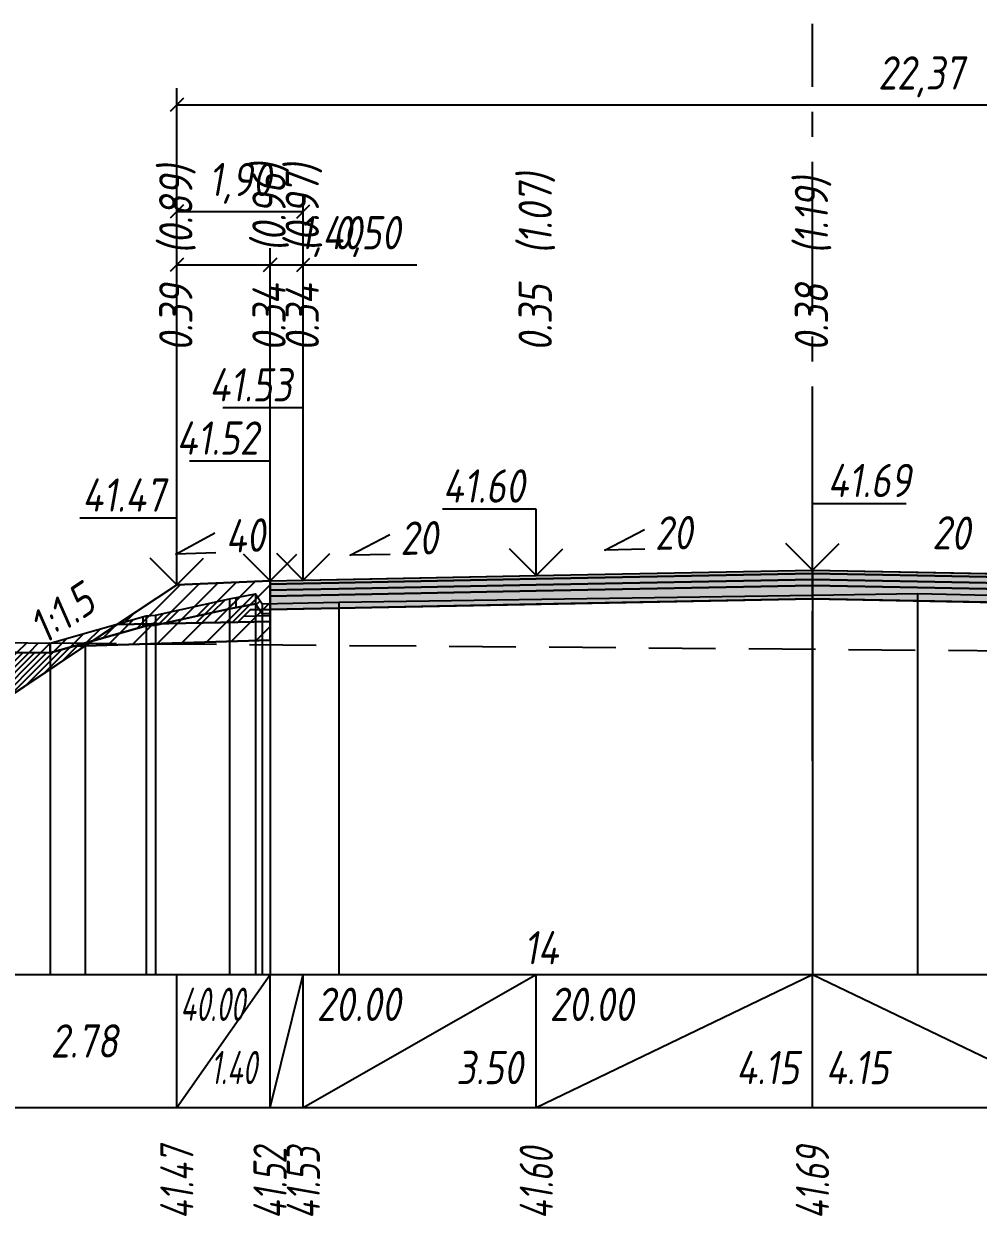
# Model space of a CAD drawing. Extents: x -717 to 1451, y -133302 to 233.
# Drawn here: x 116.8 to 188.5, y -112647.2 to -112557.6 of the extents above; entities that cross this region are included whole.
import ezdxf
from ezdxf.enums import TextEntityAlignment as Align

# ---------------------------------------------------------------- set-up
doc = ezdxf.new("R2010")
doc.units = 0
doc.linetypes.add('осевая2', pattern=[1.125, 0.75, -0.125, 0.125, -0.125])
doc.linetypes.add('штриховая', pattern=[0.75, 0.5, -0.25])
for name, color, linetype in [('Интерполированный поперечник', 2, 'Continuous'), ('Код_514', 1, 'Continuous'), ('Контур_0', 7, 'Continuous'), ('Контур_2521', 7, 'Continuous'), ('Контур_2564', 7, 'Continuous'), ('Контур_2660', 7, 'Continuous'), ('Контур_2665', 7, 'Continuous'), ('Контур_400', 7, 'Continuous'), ('Контур_508', 7, 'Continuous'), ('Контур_512', 7, 'Continuous'), ('Контур_513', 7, 'Continuous'), ('Красный поперечник', 1, 'Continuous'), ('Объём_2501', 7, 'Continuous'), ('Объём_2564', 7, 'Continuous'), ('Объём_2650', 7, 'Continuous'), ('Объём_2660', 7, 'Continuous'), ('Объём_2661', 7, 'Continuous'), ('Объём_2663', 7, 'Continuous'), ('Объём_2665', 7, 'Continuous'), ('Объём_2666', 7, 'Continuous'), ('Объём_2667', 7, 'Continuous'), ('Объём_2668', 7, 'Continuous'), ('Объём_2669', 7, 'Continuous'), ('Объём_2675', 7, 'Continuous'), ('Ось', 1, 'осевая2'), ('Откосы', 7, 'Continuous'), ('Отметки покрытия', 7, 'Continuous'), ('Рабочие отметки', 7, 'Continuous'), ('Рабочие отметки доп.', 7, 'Continuous'), ('Слои выравнивания', 7, 'Continuous'), ('Таблица', 7, 'Continuous'), ('Уклоны проезжей части', 7, 'Continuous'), ('Черный поперечник', 3, 'Continuous')]:
    doc.layers.add(name, color=color, linetype=linetype)
for name, color, linetype, true_color in [('Контур_2540', 2, 'Continuous', 0xffff00), ('Контур_2560', 2, 'Continuous', 0xffff00), ('Контур_2561', 7, 'Continuous', 0xff8040), ('Контур_2562', 3, 'Continuous', 0x00ff00), ('Контур_2563', 7, 'Continuous', 0xff8000), ('Контур_2725', 7, 'Continuous', 0x323232), ('Контур_2736', 4, 'Continuous', 0x00ffff), ('Контур_2737', 4, 'Continuous', 0x00ffff), ('Контур_2738', 4, 'Continuous', 0x00ffff), ('Контур_2739', 4, 'Continuous', 0x00ffff), ('Контур_2745', 7, 'Continuous', 0xa4ffff), ('Контур_2747', 4, 'Continuous', 0x00ffff), ('Контур_2748', 4, 'Continuous', 0x00ffff), ('Контур_2749', 4, 'Continuous', 0x00ffff), ('Контур_2760', 7, 'Continuous', 0x323232), ('Контур_2761', 7, 'Continuous', 0x323232), ('Контур_2762', 7, 'Continuous', 0x323232), ('Контур_2763', 7, 'Continuous', 0x323232), ('Контур_402', 7, 'Continuous', 0xff6464), ('Контур_703', 4, 'Continuous', 0x00ffff), ('Контур_705', 4, 'Continuous', 0x00ffff), ('Объём_2520', 7, 'Continuous', 0x80ffff), ('Объём_2540', 2, 'Continuous', 0xffff00), ('Объём_2560', 2, 'Continuous', 0xffff00), ('Объём_2561', 7, 'Continuous', 0xff8040), ('Объём_2562', 3, 'Continuous', 0x00ff00), ('Объём_2563', 7, 'Continuous', 0xff8000), ('Объём_2570', 7, 'Continuous', 0x80ff00), ('Объём_2600', 7, 'Continuous', 0x808000), ('Объём_2620', 2, 'Continuous', 0xffff00), ('Объём_2746', 2, 'Continuous', 0xffff00)]:
    doc.layers.add(name, color=color, linetype=linetype, true_color=true_color)
doc.styles.get("Standard").update_dxf_attribs({"font": 'txt', "height": 2.5})
doc.styles.add('М', font='romand.shx', dxfattribs={"width": 0.8, "oblique": 10, "height": 2.5})
doc.dimstyles.new('ISO-25', dxfattribs={"dimtxt": 2.5, "dimasz": 2.5, "dimexe": 1.25, "dimexo": 0.625, "dimtad": 1, "dimtxsty": 'Standard', "dimcen": 2.5, "dimadec": 0, "dimazin": 0, "dimtfac": 1, "dimtmove": 0, "dimatfit": 3, "dimfxl": 1, "dimarcsym": 0})

# ---------------------------------------------------------------- blocks, each defined once
blk = doc.blocks.new('_Oblique')
at = {"color": 0, "linetype": 'ByBlock', "lineweight": -2}
blk.add_line((-0.5, -0.5), (0.5, 0.5), dxfattribs=at)
blk = doc.blocks.new('*D2313')
at = {"color": 0, "lineweight": -2, "transparency": 16777216}
for p, q in [((128.26, -112599.168), (128.26, -112574.448)), ((135.26, -112598.888), (135.26, -112574.448)), ((128.26, -112575.698), (135.26, -112575.698)), ((135.26, -112575.698), (143.34, -112575.698))]:
    blk.add_line(p, q, dxfattribs=at)
at = {"layer": 'Defpoints', "color": 0, "transparency": 16777216}
for p in [(135.26, -112575.698), (128.26, -112599.793), (135.26, -112599.513)]:
    blk.add_point(p, dxfattribs=at)
at = {"color": 0, "lineweight": -2, "transparency": 16777216, "rotation": 180}
blk.add_blockref('_Oblique', (128.26, -112575.698), dxfattribs=at)
at = {"color": 0, "lineweight": -2, "transparency": 16777216}
blk.add_blockref('_Oblique', (135.26, -112575.698), dxfattribs=at)
at = {"color": 0, "transparency": 16777216, "insert": (139.8, -112573.585), "char_height": 2.5, "width": 8.75, "attachment_point": 5, "style": 'М'}
blk.add_mtext('1,40', dxfattribs=at)
blk = doc.blocks.new('*D2315')
at = {"color": 0, "lineweight": -2, "transparency": 16777216}
for p, q in [((135.26, -112598.888), (135.26, -112574.448)), ((137.76, -112598.838), (137.76, -112574.448)), ((135.26, -112575.698), (137.76, -112575.698)), ((137.76, -112575.698), (146.282, -112575.698))]:
    blk.add_line(p, q, dxfattribs=at)
at = {"layer": 'Defpoints', "color": 0, "transparency": 16777216}
for p in [(137.76, -112575.698), (135.26, -112599.513), (137.76, -112599.463)]:
    blk.add_point(p, dxfattribs=at)
at = {"color": 0, "lineweight": -2, "transparency": 16777216, "rotation": 180}
blk.add_blockref('_Oblique', (135.26, -112575.698), dxfattribs=at)
at = {"color": 0, "lineweight": -2, "transparency": 16777216}
blk.add_blockref('_Oblique', (137.76, -112575.698), dxfattribs=at)
at = {"color": 0, "transparency": 16777216, "insert": (142.521, -112573.585), "char_height": 2.5, "width": 9.16667, "attachment_point": 5, "style": 'М'}
blk.add_mtext('0,50', dxfattribs=at)
blk = doc.blocks.new('*D2318')
at = {"color": 0, "lineweight": -2, "transparency": 16777216}
for p, q in [((128.26, -112599.168), (128.26, -112570.448)), ((137.76, -112598.838), (137.76, -112570.448)), ((128.26, -112571.698), (137.76, -112571.698))]:
    blk.add_line(p, q, dxfattribs=at)
at = {"layer": 'Defpoints', "color": 0, "transparency": 16777216}
for p in [(137.76, -112571.698), (128.26, -112599.793), (137.76, -112599.463)]:
    blk.add_point(p, dxfattribs=at)
at = {"color": 0, "lineweight": -2, "transparency": 16777216, "rotation": 180}
blk.add_blockref('_Oblique', (128.26, -112571.698), dxfattribs=at)
at = {"color": 0, "lineweight": -2, "transparency": 16777216}
blk.add_blockref('_Oblique', (137.76, -112571.698), dxfattribs=at)
at = {"color": 0, "transparency": 16777216, "insert": (133.01, -112569.585), "char_height": 2.5, "width": 8.75, "attachment_point": 5, "style": 'М'}
blk.add_mtext('1,90', dxfattribs=at)
blk = doc.blocks.new('*D2319')
at = {"color": 0, "lineweight": -2, "transparency": 16777216}
for p, q in [((128.26, -112599.168), (128.26, -112562.448)), ((240.093, -112599.705), (240.093, -112562.448)), ((128.26, -112563.698), (240.093, -112563.698))]:
    blk.add_line(p, q, dxfattribs=at)
at = {"layer": 'Defpoints', "color": 0, "transparency": 16777216}
for p in [(240.093, -112563.698), (128.26, -112599.793), (240.093, -112600.33)]:
    blk.add_point(p, dxfattribs=at)
at = {"color": 0, "lineweight": -2, "transparency": 16777216, "rotation": 180}
blk.add_blockref('_Oblique', (128.26, -112563.698), dxfattribs=at)
at = {"color": 0, "lineweight": -2, "transparency": 16777216}
blk.add_blockref('_Oblique', (240.093, -112563.698), dxfattribs=at)
at = {"color": 0, "transparency": 16777216, "insert": (184.176, -112561.585), "char_height": 2.5, "width": 12.5, "attachment_point": 5, "style": 'М'}
blk.add_mtext('22,37', dxfattribs=at)

msp = doc.modelspace()

# ---------------------------------------------------------------- hatches: boundary and pattern name
at = {"transparency": 33554681}
h = msp.add_hatch(dxfattribs=at)
h.set_pattern_fill('ANGLE', color=256)
h.set_pattern_definition([(0, (0, 0), (0, 6.985), [5.08, -1.905]), (90, (0, 0), (-6.985, 4e-16), [5.08, -1.905])])
h.paths.add_polyline_path([(135.26, -112601.917), (134.665, -112601.917), (134.165, -112601.167), (132.214, -112601.54), (126.648, -112602.762), (125.956, -112602.813), (118.735, -112604.862), (113.667, -112604.806), (105, -112604.846), (105, -112604.096), (113.667, -112604.056), (118.735, -112604.112), (125.956, -112602.063), (126.648, -112602.012), (132.214, -112600.79), (134.165, -112600.417), (134.665, -112601.167), (135.26, -112601.155)])
at = {"layer": 'Объём_2563'}
h = msp.add_hatch(dxfattribs=at)
h.set_pattern_fill('ANSI31', color=256, scale=0.3)
h.paths.add_polyline_path([(128.26, -112599.731), (135.26, -112599.451), (135.26, -112601.601), (133.76, -112601.631), (132.841, -112602.549), (123.76, -112602.731)])
at = {"layer": 'Объём_2570'}
h = msp.add_hatch(dxfattribs=at)
h.set_pattern_fill('ANSI31', color=256, scale=0.2)
h.paths.add_polyline_path([(135.26, -112601.917), (134.665, -112601.917), (134.165, -112601.167), (132.214, -112601.54), (126.648, -112602.762), (125.956, -112602.813), (118.735, -112604.862), (113.667, -112604.806), (105, -112604.846), (105, -112604.096), (113.667, -112604.056), (118.735, -112604.112), (125.956, -112602.063), (126.648, -112602.012), (132.214, -112600.79), (134.165, -112600.417), (134.665, -112601.167), (135.26, -112601.155)])
at = {"layer": 'Объём_2600'}
h = msp.add_hatch(dxfattribs=at)
h.set_pattern_fill('ANSI31', color=6, scale=0.4)
h.paths.add_polyline_path([(125.956, -112602.813), (126.648, -112602.762), (132.214, -112601.54), (134.165, -112601.167), (134.665, -112601.917), (135.26, -112601.905), (135.26, -112603.908), (121.368, -112604.325), (120.627, -112604.325)])
at = {"layer": 'Объём_2620'}
h = msp.add_hatch(dxfattribs=at)
h.set_pattern_fill('ANSI31', color=2, scale=0.1)
h.paths.add_polyline_path([(114.355, -112609), (112.355, -112609), (106.117, -112604.841), (113.667, -112604.806), (118.735, -112604.862), (120.627, -112604.325), (121.368, -112604.325)])
at = {"layer": 'Слои выравнивания'}
for color, points in [(2, [(135.26, -112599.451), (137.76, -112599.401), (140.424, -112599.347), (155.26, -112599.051), (176.01, -112598.636), (176.01, -112598.886), (155.26, -112599.301), (140.424, -112599.597), (137.76, -112599.651), (135.26, -112599.701)]), (3, [(135.26, -112599.701), (137.76, -112599.651), (140.424, -112599.597), (155.26, -112599.301), (176.01, -112598.886), (176.01, -112599.336), (155.26, -112599.751), (140.424, -112600.047), (137.76, -112600.101), (135.26, -112600.151)]), (2, [(176.01, -112598.636), (183.889, -112598.793), (190.37, -112598.923), (196.76, -112599.051), (214.26, -112599.401), (220.093, -112599.517), (222.593, -112599.567), (222.593, -112599.817), (220.093, -112599.767), (214.26, -112599.651), (196.76, -112599.301), (190.37, -112599.173), (183.889, -112599.043), (176.01, -112598.886)]), (3, [(176.01, -112598.886), (183.889, -112599.043), (190.37, -112599.173), (196.76, -112599.301), (214.26, -112599.651), (220.093, -112599.767), (222.593, -112599.817), (222.593, -112600.267), (220.093, -112600.217), (214.26, -112600.101), (196.76, -112599.751), (190.37, -112599.623), (183.889, -112599.493), (176.01, -112599.336)]), (4, [(135.26, -112600.151), (137.76, -112600.101), (140.424, -112600.047), (155.26, -112599.751), (176.01, -112599.336), (176.01, -112599.786), (155.26, -112600.201), (140.424, -112600.497), (137.76, -112600.551), (135.26, -112600.601)]), (5, [(135.26, -112600.601), (137.76, -112600.551), (140.424, -112600.497), (155.26, -112600.201), (176.01, -112599.786), (176.01, -112600.786), (155.26, -112601.201), (140.424, -112601.497), (137.76, -112601.551), (135.26, -112601.601)]), (4, [(176.01, -112599.336), (183.889, -112599.493), (190.37, -112599.623), (196.76, -112599.751), (214.26, -112600.101), (220.093, -112600.217), (222.593, -112600.267), (222.593, -112600.717), (220.093, -112600.667), (214.26, -112600.551), (196.76, -112600.201), (190.37, -112600.073), (183.889, -112599.943), (176.01, -112599.786)]), (5, [(176.01, -112599.786), (183.889, -112599.943), (190.37, -112600.073), (196.76, -112600.201), (214.26, -112600.551), (220.093, -112600.667), (222.593, -112600.717), (222.593, -112601.717), (220.093, -112601.667), (214.26, -112601.551), (196.76, -112601.201), (190.37, -112601.073), (183.889, -112600.943), (176.01, -112600.786)])]:
    msp.add_hatch(color=color, dxfattribs=at).paths.add_polyline_path(points)

# ---------------------------------------------------------------- linework, layer by layer
at = {"layer": 'Интерполированный поперечник', "linetype": 'штриховая', "ltscale": 10, "flags": 128}
msp.add_lwpolyline([(118.728, -112604.102), (249.908, -112605.186)], dxfattribs=at)
at = {"layer": 'Код_514'}
for p, q in [((128.26, -112639), (128.26, -112629)), ((128.26, -112639), (135.26, -112629)), ((135.26, -112639), (135.26, -112629)), ((135.26, -112639), (137.76, -112629)), ((137.76, -112639), (137.76, -112629)), ((137.76, -112639), (155.26, -112629)), ((155.26, -112639), (155.26, -112629)), ((155.26, -112639), (176.01, -112629)), ((176.01, -112639), (176.01, -112629)), ((176.01, -112629), (196.76, -112639))]:
    msp.add_line(p, q, dxfattribs=at)
at = {"layer": 'Контур_0', "flags": 128}
for points in [[(128.26, -112599.731), (121.665, -112604.127), (121.665, -112604.127), (121.665, -112604.127), (121.665, -112604.127), (121.665, -112604.127), (121.665, -112604.127), (121.665, -112604.127), (121.665, -112604.127), (121.665, -112604.127), (121.665, -112604.127), (121.665, -112604.127), (121.665, -112604.127), (121.665, -112604.127), (121.665, -112604.127), (114.355, -112609)], [(128.26, -112599.731), (121.665, -112604.127), (121.665, -112604.127), (121.665, -112604.127), (121.665, -112604.127), (121.665, -112604.127), (121.665, -112604.127), (121.665, -112604.127), (121.665, -112604.127), (121.665, -112604.127), (121.665, -112604.127), (121.665, -112604.127), (121.665, -112604.127), (121.665, -112604.127), (121.665, -112604.127), (114.355, -112609)], [(123.76, -112602.731), (132.841, -112602.549), (133.76, -112601.631), (135.26, -112601.601)], [(133.76, -112601.631), (135.26, -112601.601), (135.26, -112602.501), (132.841, -112602.549), (133.76, -112601.631), (133.76, -112601.631)]]:
    msp.add_lwpolyline(points, dxfattribs=at)
at = {"layer": 'Контур_2521', "color": 250, "flags": 128}
msp.add_lwpolyline([(133.3, -112602.09), (135.26, -112602.051)], dxfattribs=at)
at = {"layer": 'Контур_2540', "flags": 128}
msp.add_lwpolyline([(132.841, -112602.549), (135.26, -112602.501), (135.26, -112603.908), (121.368, -112604.325), (123.76, -112602.731), (132.841, -112602.549), (132.841, -112602.549)], dxfattribs=at)
at = {"layer": 'Контур_2560', "flags": 128}
msp.add_lwpolyline([(128.26, -112599.731), (128.26, -112599.731), (128.26, -112599.731), (135.26, -112599.451)], dxfattribs=at)
at = {"layer": 'Контур_2561', "flags": 128}
msp.add_lwpolyline([(135.26, -112599.451), (135.26, -112599.451), (128.26, -112599.731), (128.26, -112599.731), (135.26, -112599.451)], dxfattribs=at)
at = {"layer": 'Контур_2562', "flags": 128}
msp.add_lwpolyline([(128.26, -112599.731), (128.26, -112599.731), (128.26, -112599.731), (128.26, -112599.731), (128.26, -112599.731)], dxfattribs=at)
at = {"layer": 'Контур_2563', "flags": 128}
msp.add_lwpolyline([(128.26, -112599.731), (135.26, -112599.451), (135.26, -112601.601), (133.76, -112601.631), (132.841, -112602.549), (123.76, -112602.731), (128.26, -112599.731), (128.26, -112599.731)], dxfattribs=at)
at = {"layer": 'Контур_2564', "flags": 128}
msp.add_lwpolyline([(128.26, -112599.731), (135.26, -112599.451)], dxfattribs=at)
at = {"layer": 'Контур_2660', "flags": 128}
msp.add_lwpolyline([(121.368, -112604.325), (135.26, -112603.908)], dxfattribs=at)
at = {"layer": 'Контур_2665', "flags": 128}
msp.add_lwpolyline([(128.26, -112599.731), (128.26, -112599.731)], dxfattribs=at)
at = {"layer": 'Контур_2725', "flags": 128}
msp.add_lwpolyline([(135.26, -112601.601), (137.76, -112601.551), (140.424, -112601.497), (155.26, -112601.201), (176.01, -112600.786), (183.889, -112600.943), (190.37, -112601.073), (196.76, -112601.201), (214.26, -112601.551), (220.093, -112601.667), (222.593, -112601.717)], dxfattribs=at)
at = {"layer": 'Контур_2736', "flags": 128}
for points in [[(128.26, -112599.731), (121.665, -112604.127)], [(121.665, -112604.127), (114.355, -112609)]]:
    msp.add_lwpolyline(points, dxfattribs=at)
at = {"layer": 'Контур_2737', "flags": 128}
msp.add_lwpolyline([(121.665, -112604.127), (121.665, -112604.127)], dxfattribs=at)
at = {"layer": 'Контур_2738', "flags": 128}
msp.add_lwpolyline([(121.665, -112604.127), (121.665, -112604.127)], dxfattribs=at)
at = {"layer": 'Контур_2739', "flags": 128}
msp.add_lwpolyline([(121.665, -112604.127), (121.665, -112604.127)], dxfattribs=at)
at = {"layer": 'Контур_2745', "flags": 128}
msp.add_lwpolyline([(121.665, -112604.127), (121.665, -112604.127)], dxfattribs=at)
msp.add_lwpolyline([(121.665, -112604.127), (121.665, -112604.127)], dxfattribs=at)
msp.add_lwpolyline([(121.665, -112604.127), (121.665, -112604.127)], dxfattribs=at)
msp.add_lwpolyline([(121.665, -112604.127), (121.665, -112604.127)], dxfattribs=at)
msp.add_lwpolyline([(121.665, -112604.127), (121.665, -112604.127)], dxfattribs=at)
msp.add_lwpolyline([(121.665, -112604.127), (121.665, -112604.127)], dxfattribs=at)
at = {"layer": 'Контур_2747', "flags": 128}
msp.add_lwpolyline([(121.665, -112604.127), (121.665, -112604.127)], dxfattribs=at)
at = {"layer": 'Контур_2748', "flags": 128}
msp.add_lwpolyline([(121.665, -112604.127), (121.665, -112604.127)], dxfattribs=at)
at = {"layer": 'Контур_2749', "flags": 128}
msp.add_lwpolyline([(121.665, -112604.127), (121.665, -112604.127)], dxfattribs=at)
at = {"layer": 'Контур_2760', "flags": 128}
msp.add_lwpolyline([(135.26, -112599.451), (137.76, -112599.401), (140.424, -112599.347), (155.26, -112599.051), (176.01, -112598.636), (183.889, -112598.793), (190.37, -112598.923), (196.76, -112599.051), (214.26, -112599.401), (220.093, -112599.517), (222.593, -112599.567)], dxfattribs=at)
at = {"layer": 'Контур_2761', "flags": 128}
msp.add_lwpolyline([(135.26, -112599.701), (137.76, -112599.651), (140.424, -112599.597), (155.26, -112599.301), (176.01, -112598.886), (183.889, -112599.043), (190.37, -112599.173), (196.76, -112599.301), (214.26, -112599.651), (220.093, -112599.767), (222.593, -112599.817)], dxfattribs=at)
at = {"layer": 'Контур_2762', "flags": 128}
msp.add_lwpolyline([(135.26, -112600.151), (137.76, -112600.101), (140.424, -112600.047), (155.26, -112599.751), (176.01, -112599.336), (183.889, -112599.493), (190.37, -112599.623), (196.76, -112599.751), (214.26, -112600.101), (220.093, -112600.217), (222.593, -112600.267)], dxfattribs=at)
at = {"layer": 'Контур_2763', "flags": 128}
msp.add_lwpolyline([(135.26, -112600.601), (137.76, -112600.551), (140.424, -112600.497), (155.26, -112600.201), (176.01, -112599.786), (183.889, -112599.943), (190.37, -112600.073), (196.76, -112600.201), (214.26, -112600.551), (220.093, -112600.667), (222.593, -112600.717)], dxfattribs=at)
at = {"layer": 'Контур_400', "flags": 128}
for points in [[(135.26, -112599.451), (137.76, -112599.401), (137.76, -112599.401), (137.76, -112599.401), (137.76, -112599.401), (137.76, -112599.401), (137.76, -112599.401), (155.26, -112599.051), (176.01, -112598.636)], [(176.01, -112598.636), (196.76, -112599.051), (214.26, -112599.401), (214.26, -112599.401), (214.26, -112599.401), (214.26, -112599.401), (214.26, -112599.401), (220.093, -112599.517), (222.593, -112599.567)]]:
    msp.add_lwpolyline(points, dxfattribs=at)
at = {"layer": 'Контур_402', "flags": 128}
msp.add_lwpolyline([(121.368, -112604.325), (135.26, -112603.908), (135.26, -112601.601), (176.01, -112600.786), (222.593, -112601.717), (222.593, -112604.083), (246.911, -112604.813)], dxfattribs=at)
at = {"layer": 'Контур_508', "flags": 128}
msp.add_lwpolyline([(105, -112604.096), (112.355, -112609), (114.355, -112609), (121.368, -112604.325), (135.26, -112603.908), (135.26, -112601.601), (176.01, -112600.786), (222.593, -112601.717), (222.593, -112604.083), (246.911, -112604.813), (250.783, -112607.394), (252.783, -112607.394), (257.186, -112604.458)], dxfattribs=at)
at = {"layer": 'Контур_512', "flags": 128}
msp.add_lwpolyline([(105, -112604.096), (112.355, -112609), (114.355, -112609), (121.368, -112604.325), (135.26, -112603.908)], dxfattribs=at)
at = {"layer": 'Контур_513', "flags": 128}
msp.add_lwpolyline([(105, -112604.096), (112.355, -112609), (114.355, -112609), (121.368, -112604.325), (135.26, -112603.908), (135.26, -112601.601), (176.01, -112600.786), (222.593, -112601.717), (222.593, -112604.083), (246.911, -112604.813), (250.783, -112607.394), (252.783, -112607.394), (257.186, -112604.458)], dxfattribs=at)
at = {"layer": 'Контур_703', "flags": 128}
msp.add_lwpolyline([(128.26, -112599.731), (121.665, -112604.127)], dxfattribs=at)
at = {"layer": 'Контур_705', "flags": 128}
msp.add_lwpolyline([(121.665, -112604.127), (121.665, -112604.127)], dxfattribs=at)
at = {"layer": 'Красный поперечник'}
for p, q in [((137.76, -112599.401), (155.26, -112599.051)), ((155.26, -112599.051), (176.01, -112598.636)), ((176.01, -112598.636), (196.76, -112599.051)), ((114.355, -112609), (128.26, -112599.731)), ((128.26, -112599.731), (135.26, -112599.451)), ((135.26, -112599.451), (137.76, -112599.401)), ((121.368, -112604.325), (121.368, -112629)), ((135.26, -112603.908), (135.26, -112629))]:
    msp.add_line(p, q, dxfattribs=at)
at = {"layer": 'Объём_2501', "flags": 128}
for points in [[(135.26, -112599.451), (137.76, -112599.401), (137.76, -112599.401), (137.76, -112599.401), (137.76, -112599.401), (137.76, -112599.401), (137.76, -112599.401), (155.26, -112599.051), (176.01, -112598.636)], [(176.01, -112598.636), (196.76, -112599.051), (214.26, -112599.401), (214.26, -112599.401), (214.26, -112599.401), (214.26, -112599.401), (214.26, -112599.401), (220.093, -112599.517), (222.593, -112599.567)]]:
    msp.add_lwpolyline(points, dxfattribs=at)
at = {"layer": 'Объём_2520', "color": 250, "flags": 128}
msp.add_lwpolyline([(133.76, -112601.631), (135.26, -112601.601), (135.26, -112602.501), (132.841, -112602.549), (133.76, -112601.631), (133.76, -112601.631)], dxfattribs=at)
at = {"layer": 'Объём_2540', "flags": 128}
msp.add_lwpolyline([(132.841, -112602.549), (135.26, -112602.501), (135.26, -112603.908), (121.368, -112604.325), (123.76, -112602.731), (132.841, -112602.549), (132.841, -112602.549)], dxfattribs=at)
at = {"layer": 'Объём_2560', "flags": 128}
msp.add_lwpolyline([(128.26, -112599.731), (128.26, -112599.731), (128.26, -112599.731), (135.26, -112599.451)], dxfattribs=at)
at = {"layer": 'Объём_2561', "flags": 128}
msp.add_lwpolyline([(135.26, -112599.451), (135.26, -112599.451), (128.26, -112599.731), (128.26, -112599.731), (135.26, -112599.451)], dxfattribs=at)
at = {"layer": 'Объём_2562', "flags": 128}
msp.add_lwpolyline([(128.26, -112599.731), (128.26, -112599.731), (128.26, -112599.731), (128.26, -112599.731), (128.26, -112599.731)], dxfattribs=at)
at = {"layer": 'Объём_2563', "color": 250, "flags": 128}
msp.add_lwpolyline([(128.26, -112599.731), (135.26, -112599.451), (135.26, -112601.601), (133.76, -112601.631), (132.841, -112602.549), (123.76, -112602.731), (128.26, -112599.731), (128.26, -112599.731)], dxfattribs=at)
at = {"layer": 'Объём_2564', "flags": 128}
msp.add_lwpolyline([(128.26, -112599.731), (135.26, -112599.451)], dxfattribs=at)
at = {"layer": 'Объём_2570', "flags": 128}
msp.add_lwpolyline([(135.26, -112601.917), (135.26, -112601.917), (135.26, -112601.917), (134.665, -112601.917), (134.165, -112601.167), (132.214, -112601.54), (126.648, -112602.762), (125.956, -112602.813), (118.735, -112604.862), (113.667, -112604.806), (105, -112604.846), (105, -112604.096), (113.667, -112604.056), (118.735, -112604.112), (125.956, -112602.063), (126.648, -112602.012), (132.214, -112600.79), (134.165, -112600.417), (134.665, -112601.167), (135.26, -112601.155), (135.26, -112601.155), (135.26, -112601.917), (135.26, -112601.917)], dxfattribs=at)
at = {"layer": 'Объём_2620', "flags": 128}
msp.add_lwpolyline([(114.355, -112609), (112.355, -112609), (106.117, -112604.841), (113.667, -112604.806), (118.735, -112604.862), (120.627, -112604.325), (121.368, -112604.325), (114.355, -112609), (114.355, -112609)], dxfattribs=at)
at = {"layer": 'Объём_2650', "color": 6, "flags": 128}
msp.add_lwpolyline([(125.956, -112602.813), (126.648, -112602.762), (132.214, -112601.54), (134.165, -112601.167), (134.665, -112601.917), (135.26, -112601.905), (135.26, -112603.908), (121.368, -112604.325), (120.627, -112604.325), (125.956, -112602.813), (125.956, -112602.813)], dxfattribs=at)
at = {"layer": 'Объём_2660', "flags": 128}
msp.add_lwpolyline([(121.368, -112604.325), (135.26, -112603.908)], dxfattribs=at)
at = {"layer": 'Объём_2661', "flags": 128}
msp.add_lwpolyline([(128.26, -112599.731), (121.665, -112604.127), (121.368, -112604.325)], dxfattribs=at)
at = {"layer": 'Объём_2663', "flags": 128}
msp.add_lwpolyline([(121.368, -112604.325), (114.355, -112609)], dxfattribs=at)
at = {"layer": 'Объём_2665', "flags": 128}
msp.add_lwpolyline([(128.26, -112599.731), (128.26, -112599.731)], dxfattribs=at)
at = {"layer": 'Объём_2666', "flags": 128}
for points in [[(128.26, -112599.731), (121.665, -112604.127)], [(121.665, -112604.127), (121.368, -112604.325)]]:
    msp.add_lwpolyline(points, dxfattribs=at)
at = {"layer": 'Объём_2667', "flags": 128}
msp.add_lwpolyline([(121.665, -112604.127), (121.665, -112604.127)], dxfattribs=at)
at = {"layer": 'Объём_2668', "flags": 128}
msp.add_lwpolyline([(121.665, -112604.127), (121.665, -112604.127)], dxfattribs=at)
at = {"layer": 'Объём_2669', "flags": 128}
msp.add_lwpolyline([(121.665, -112604.127), (121.665, -112604.127)], dxfattribs=at)
at = {"layer": 'Объём_2675', "flags": 128}
msp.add_lwpolyline([(121.665, -112604.127), (121.665, -112604.127)], dxfattribs=at)
msp.add_lwpolyline([(121.665, -112604.127), (121.665, -112604.127)], dxfattribs=at)
msp.add_lwpolyline([(121.665, -112604.127), (121.665, -112604.127)], dxfattribs=at)
msp.add_lwpolyline([(121.665, -112604.127), (121.665, -112604.127)], dxfattribs=at)
msp.add_lwpolyline([(121.665, -112604.127), (121.665, -112604.127)], dxfattribs=at)
msp.add_lwpolyline([(121.665, -112604.127), (121.665, -112604.127)], dxfattribs=at)
at = {"layer": 'Объём_2746', "flags": 128}
msp.add_lwpolyline([(125.956, -112602.813), (126.648, -112602.762), (132.214, -112601.54), (134.165, -112601.167), (134.665, -112601.917), (134.665, -112603.926), (121.368, -112604.325), (121.917, -112603.959), (125.956, -112602.813), (125.956, -112602.813)], dxfattribs=at)
at = {"layer": 'Ось', "ltscale": 15}
msp.add_line((176.01, -112612.971), (176.01, -112557.606), dxfattribs=at)
at = {"layer": 'Откосы', "color": 1, "flags": 128}
for points in [[(131.178, -112597.33), (128.18, -112597.45), (131.118, -112595.832)], [(144.284, -112597.459), (141.284, -112597.519), (144.254, -112595.959)], [(163.409, -112597.076), (160.409, -112597.136), (163.379, -112595.577)]]:
    msp.add_lwpolyline(points, dxfattribs=at)
at = {"layer": 'Отметки покрытия', "color": 1}
for p, q in [((137.76, -112586.451), (131.71, -112586.451)), ((137.76, -112599.401), (137.76, -112586.451)), ((135.26, -112590.451), (129.21, -112590.451)), ((135.26, -112599.451), (135.26, -112590.451)), ((176.01, -112598.636), (176.01, -112593.636)), ((176.01, -112593.636), (183.06, -112593.636)), ((155.26, -112594.051), (148.21, -112594.051)), ((155.26, -112599.051), (155.26, -112594.051)), ((128.26, -112594.731), (120.96, -112594.731)), ((128.26, -112599.731), (128.26, -112594.731)), ((155.26, -112599.051), (153.26, -112597.051)), ((155.26, -112599.051), (157.26, -112597.051)), ((176.01, -112598.636), (174.01, -112596.636)), ((176.01, -112598.636), (178.01, -112596.636)), ((128.26, -112599.731), (126.26, -112597.731)), ((128.26, -112599.731), (130.26, -112597.731)), ((135.26, -112599.451), (133.26, -112597.451)), ((135.26, -112599.451), (137.26, -112597.451)), ((137.76, -112599.401), (135.76, -112597.401)), ((137.76, -112599.401), (139.76, -112597.401))]:
    msp.add_line(p, q, dxfattribs=at)
at = {"layer": 'Слои выравнивания'}
for p, q in [((176.01, -112598.636), (176.01, -112629)), ((135.26, -112599.451), (135.26, -112629))]:
    msp.add_line(p, q, dxfattribs=at)
at = {"layer": 'Слои выравнивания', "color": 2, "flags": 128}
for points in [[(135.26, -112599.451), (137.76, -112599.401), (140.424, -112599.347), (155.26, -112599.051), (176.01, -112598.636), (176.01, -112598.886), (155.26, -112599.301), (140.424, -112599.597), (137.76, -112599.651), (135.26, -112599.701)], [(176.01, -112598.636), (183.889, -112598.793), (190.37, -112598.923), (196.76, -112599.051), (214.26, -112599.401), (220.093, -112599.517), (222.593, -112599.567), (222.593, -112599.817), (220.093, -112599.767), (214.26, -112599.651), (196.76, -112599.301), (190.37, -112599.173), (183.889, -112599.043), (176.01, -112598.886)]]:
    msp.add_lwpolyline(points, close=True, dxfattribs=at)
at = {"layer": 'Слои выравнивания', "color": 3, "flags": 128}
for points in [[(135.26, -112599.701), (137.76, -112599.651), (140.424, -112599.597), (155.26, -112599.301), (176.01, -112598.886), (176.01, -112599.336), (155.26, -112599.751), (140.424, -112600.047), (137.76, -112600.101), (135.26, -112600.151)], [(176.01, -112598.886), (183.889, -112599.043), (190.37, -112599.173), (196.76, -112599.301), (214.26, -112599.651), (220.093, -112599.767), (222.593, -112599.817), (222.593, -112600.267), (220.093, -112600.217), (214.26, -112600.101), (196.76, -112599.751), (190.37, -112599.623), (183.889, -112599.493), (176.01, -112599.336)]]:
    msp.add_lwpolyline(points, close=True, dxfattribs=at)
at = {"layer": 'Слои выравнивания', "color": 4, "flags": 128}
for points in [[(135.26, -112600.151), (137.76, -112600.101), (140.424, -112600.047), (155.26, -112599.751), (176.01, -112599.336), (176.01, -112599.786), (155.26, -112600.201), (140.424, -112600.497), (137.76, -112600.551), (135.26, -112600.601)], [(176.01, -112599.336), (183.889, -112599.493), (190.37, -112599.623), (196.76, -112599.751), (214.26, -112600.101), (220.093, -112600.217), (222.593, -112600.267), (222.593, -112600.717), (220.093, -112600.667), (214.26, -112600.551), (196.76, -112600.201), (190.37, -112600.073), (183.889, -112599.943), (176.01, -112599.786)]]:
    msp.add_lwpolyline(points, close=True, dxfattribs=at)
at = {"layer": 'Слои выравнивания', "color": 5, "flags": 128}
for points in [[(135.26, -112600.601), (137.76, -112600.551), (140.424, -112600.497), (155.26, -112600.201), (176.01, -112599.786), (176.01, -112600.786), (155.26, -112601.201), (140.424, -112601.497), (137.76, -112601.551), (135.26, -112601.601)], [(176.01, -112599.786), (183.889, -112599.943), (190.37, -112600.073), (196.76, -112600.201), (214.26, -112600.551), (220.093, -112600.667), (222.593, -112600.717), (222.593, -112601.717), (220.093, -112601.667), (214.26, -112601.551), (196.76, -112601.201), (190.37, -112601.073), (183.889, -112600.943), (176.01, -112600.786)]]:
    msp.add_lwpolyline(points, close=True, dxfattribs=at)
at = {"layer": 'Таблица'}
for p, q in [((80, -112629), (282.186, -112629)), ((80, -112639), (282.186, -112639))]:
    msp.add_line(p, q, dxfattribs=at)
at = {"layer": 'Черный поперечник', "color": 7}
for p, q in [((132.214, -112600.79), (132.214, -112629)), ((134.165, -112600.417), (134.165, -112629)), ((176.01, -112600.514), (176.01, -112629)), ((183.889, -112600.396), (183.889, -112629)), ((134.665, -112601.167), (134.665, -112629)), ((140.424, -112601.048), (140.424, -112629)), ((125.956, -112602.063), (125.956, -112629)), ((126.648, -112602.012), (126.648, -112629)), ((118.735, -112604.112), (118.735, -112629))]:
    msp.add_line(p, q, dxfattribs=at)
at = {"layer": 'Черный поперечник', "flags": 128}
msp.add_lwpolyline([(113.667, -112604.056), (118.735, -112604.112), (125.956, -112602.063), (126.648, -112602.012), (132.214, -112600.79), (134.165, -112600.417), (134.665, -112601.167), (140.424, -112601.048), (176.01, -112600.514), (183.889, -112600.396), (190.37, -112600.544), (237.253, -112601.772), (237.753, -112601.021), (238.765, -112601.139), (246.64, -112602.154), (249.365, -112602.477), (260.102, -112605.197), (263.606, -112607.942), (275.689, -112608.18), (280.551, -112608.45), (282.186, -112608.794)], dxfattribs=at)

# ---------------------------------------------------------------- texts
at = {"layer": 'Код_514', "style": 'М', "oblique": 10}
for s, width, p in [('40.00', 0.6, (128.51, -112630)), ('20.00', 0.8, (138.76, -112630)), ('20.00', 0.8, (156.26, -112630))]:
    msp.add_text(s, height=2.5, dxfattribs=dict(at, width=width)).set_placement(p, align=Align.TOP_LEFT)
at = {"layer": 'Код_514', "style": 'М', "oblique": 10, "width": 0.8}
msp.add_text('2.78', height=2.5, dxfattribs=at).set_placement((121.307, -112634), align=Align.MIDDLE_CENTER)
at = {"layer": 'Код_514', "style": 'М', "oblique": 10}
for s, width, p in [('1.40', 0.6, (134.26, -112638)), ('3.50', 0.8, (154.26, -112638)), ('4.15', 0.8, (175.01, -112638))]:
    msp.add_text(s, height=2.5, dxfattribs=dict(at, width=width)).set_placement(p, align=Align.BOTTOM_RIGHT)
at = {"layer": 'Код_514', "style": 'М', "oblique": 10, "width": 0.8}
msp.add_text('4.15', height=2.5, dxfattribs=at).set_placement((177.01, -112638), align=Align.BOTTOM_LEFT)
at = {"layer": 'Код_514', "style": 'М', "oblique": 10, "width": 0.7}
for s, p in [('41.47', (128.26, -112647.382)), ('41.52', (135.26, -112647.382)), ('41.53', (137.76, -112647.382)), ('41.60', (155.26, -112647.382)), ('41.69', (176.01, -112647.382))]:
    msp.add_text(s, height=2.5, rotation=90, dxfattribs=at).set_placement(p, align=Align.MIDDLE_LEFT)
at = {"layer": 'Отметки покрытия', "color": 1, "style": 'М', "oblique": 10, "width": 0.8}
for s, p in [('41.53', (136.901, -112586.719)), ('41.52', (134.401, -112590.719)), ('41.47', (127.401, -112594.999)), ('41.60', (154.401, -112594.319))]:
    msp.add_text(s, height=2.5, dxfattribs=at).set_placement(p, align=Align.BOTTOM_RIGHT)
msp.add_text('41.69', height=2.5, dxfattribs=at).set_placement((177.151, -112593.904), align=Align.BOTTOM_LEFT)
at = {"layer": 'Рабочие отметки', "color": 1, "style": 'М', "oblique": 10, "width": 0.8}
for s, p in [('0.39', (128.181, -112582.201)), ('0.34', (135.181, -112582.201)), ('0.34', (137.681, -112582.201)), ('0.35', (155.181, -112582.201)), ('0.38', (175.931, -112582.201))]:
    msp.add_text(s, height=2.5, rotation=90, dxfattribs=at).set_placement(p, align=Align.MIDDLE_LEFT)
at = {"layer": 'Рабочие отметки доп.', "color": 1, "style": 'М', "oblique": 10, "width": 0.8}
for s, p in [('(0.89)', (128.181, -112574.901)), ('(0.96)', (135.181, -112574.701)), ('(0.97)', (137.681, -112574.701)), ('(1.07)', (155.181, -112574.901)), ('(1.19)', (175.931, -112574.901))]:
    msp.add_text(s, height=2.5, rotation=90, dxfattribs=at).set_placement(p, align=Align.MIDDLE_LEFT)
at = {"layer": 'Слои выравнивания', "style": 'М', "oblique": 10, "width": 0.8}
msp.add_text('14', height=2.5, dxfattribs=at).set_placement((155.635, -112629), align=Align.BOTTOM_CENTER)
at = {"layer": 'Уклоны проезжей части', "color": 1, "style": 'М', "oblique": 10, "width": 0.8}
for s, rotation, p in [('20', 1.14576, (165.615, -112597.843)), ('40', 2.29061, (133.482, -112598.046)), ('20', 1.14576, (146.49, -112598.226)), ('20', 358.85423, (186.405, -112597.843)), ('1:1.5', 33.69007, (120.753, -112603.533))]:
    msp.add_text(s, height=2.5, rotation=rotation, dxfattribs=at).set_placement(p, align=Align.BOTTOM_CENTER)

# ---------------------------------------------------------------- dimensions: what is measured, and where the dimension line sits
at = {"color": 5}
for base, p1, p2, picture, middle in [((240.093, -112563.698), (128.26, -112599.793), (240.093, -112600.33), '*D2319', (184.176, -112561.585)), ((137.76, -112571.698), (128.26, -112599.793), (137.76, -112599.463), '*D2318', (133.01, -112569.585)), ((135.26, -112575.698), (128.26, -112599.793), (135.26, -112599.513), '*D2313', (139.8, -112573.585)), ((137.76, -112575.698), (135.26, -112599.513), (137.76, -112599.463), '*D2315', (142.521, -112573.585))]:
    dim = msp.add_linear_dim(base=base, p1=p1, p2=p2, angle=180, dimstyle='ISO-25', override={"dimasz": 1, "dimlfac": 0.2, "dimzin": 0, "dimtxsty": 'М', "dimblk1": 'Oblique', "dimblk2": 'Oblique', "dimsah": 1}, dxfattribs=at)
    dim.commit()
    dim.dimension.update_dxf_attribs({"geometry": picture, "text_midpoint": middle})

doc.saveas('drawing.dxf')
